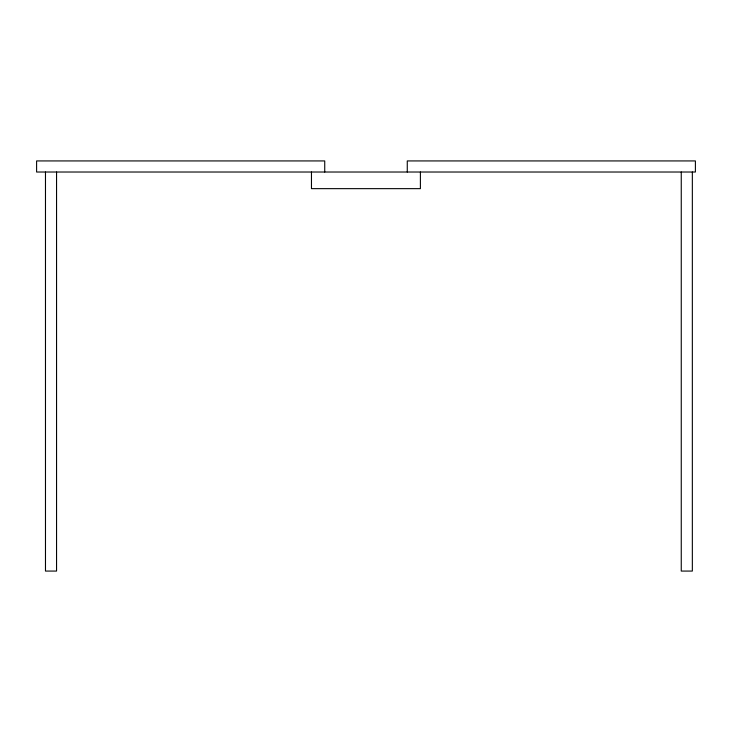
<?xml version="1.0" encoding="UTF-8"?>
<svg xmlns="http://www.w3.org/2000/svg" width="732" height="732" viewBox="0 0 732 732"><rect width="100%" height="100%" fill="white"/><g stroke="black" fill="none" stroke-linecap="round" stroke-linejoin="round"><path stroke-width="1.1" d="M692.344 172.02L692.344 571.07L681.254 571.07L681.254 172.02M420.397 172.02L420.397 188.646L311.466 188.646L311.466 172.02M407.267 172.02L407.267 160.93L695.4 160.93L695.4 172.02L36.6 172.02L36.6 160.93L324.733 160.93L324.733 172.02M56.556 172.02L56.556 571.07L45.476 571.07L45.476 172.02"/></g></svg>
